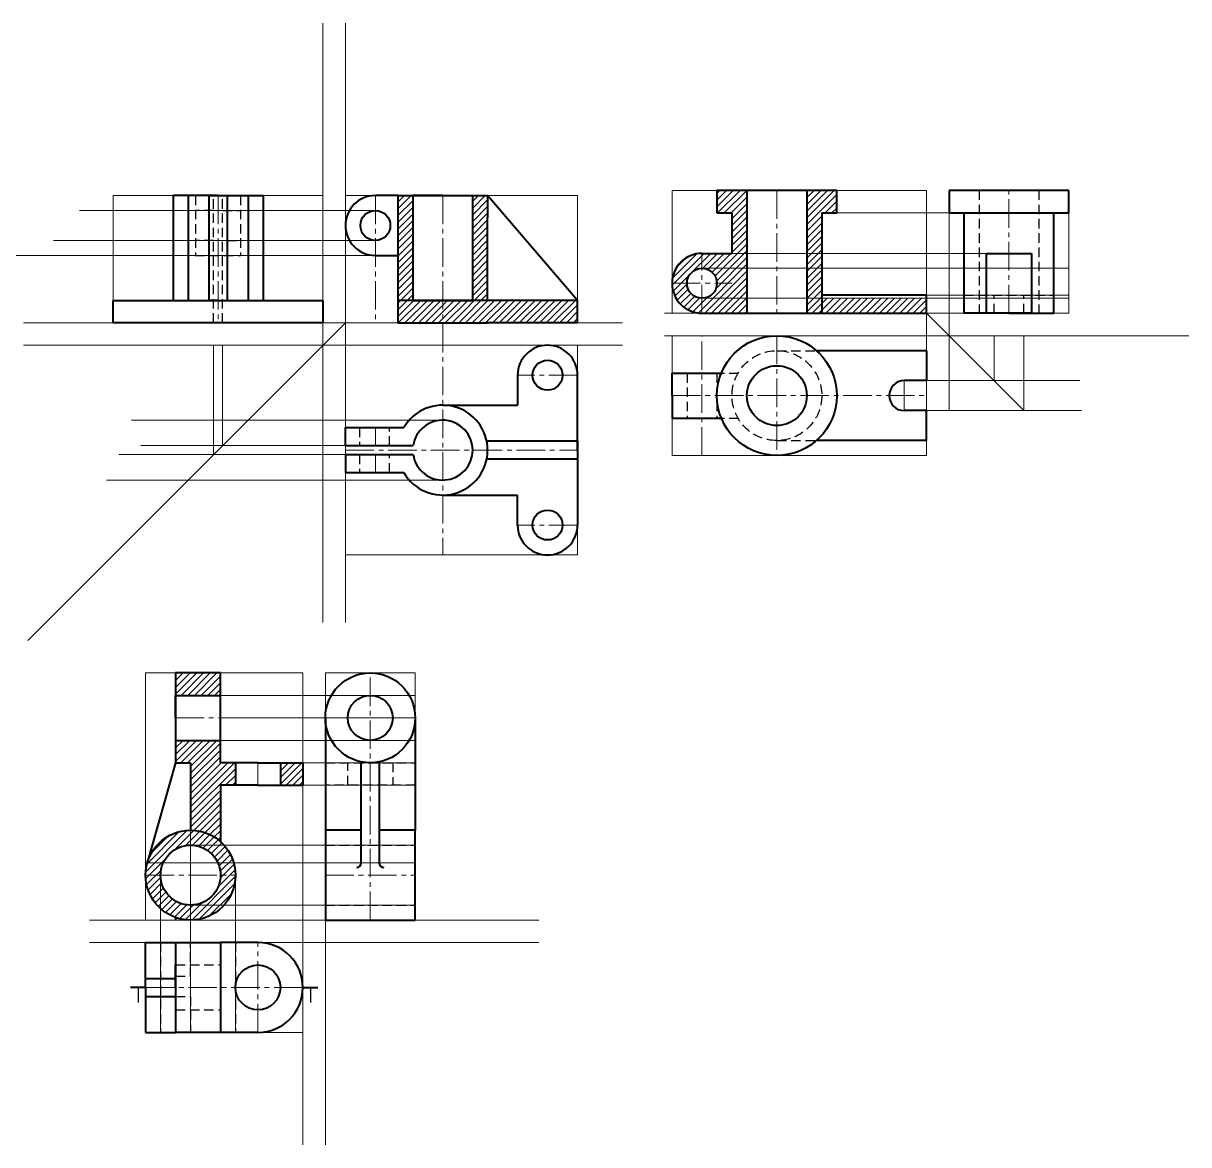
# Model space of a CAD drawing. Header units: millimetres. Extents: x 0 to 7799, y -473 to 358.
# Drawn here: x 4515 to 5293, y -471 to 277 of the extents above; entities that cross this region are included whole.
import ezdxf

# ---------------------------------------------------------------- set-up
doc = ezdxf.new("R2010")
doc.units = ezdxf.units.MM
doc.linetypes.add('CENTER2', pattern=[28.575, 19.05, -3.175, 3.175, -3.175])
doc.linetypes.add('DASHED2', pattern=[9.525, 6.35, -3.175])
for name, color, linetype, lineweight in [('Centre', 1, 'CENTER2', 20), ('Dimension n Hatch', 6, 'Continuous', 20), ('Hidden', 3, 'DASHED2', 30), ('Object', 2, 'Continuous', 40), ('Projection', 5, 'Continuous', 5)]:
    doc.layers.add(name, color=color, linetype=linetype, lineweight=lineweight)
doc.styles.get("Standard").update_dxf_attribs({"font": 'arial.ttf'})
doc.dimstyles.new('ISO-25', dxfattribs={"dimtxt": 2.5, "dimasz": 2.5, "dimexe": 1.25, "dimexo": 0.625, "dimtad": 1, "dimtxsty": 'Standard', "dimcen": 2.5, "dimadec": 0, "dimazin": 0, "dimtfac": 1, "dimtmove": 0, "dimatfit": 3, "dimfxl": 1, "dimarcsym": 0})

msp = doc.modelspace()

# ---------------------------------------------------------------- hatches: boundary and pattern name
at = {"layer": 'Dimension n Hatch'}
h = msp.add_hatch(dxfattribs=at)
h.set_pattern_fill('ANSI31', color=256)
h.set_pattern_definition([(45, (-358.5377, 0), (-2.245064, 2.245064), [])])
h.paths.add_polyline_path([(4997.934, 165.791), (4977.934, 165.791), (4977.934, 150.791), (4997.934, 150.791)])
h.paths.add_polyline_path([(5057.934, 165.791), (5037.934, 165.791), (5037.934, 150.791), (5047.934, 150.791), (5057.934, 150.791)])
h.paths.add_polyline_path([(4997.934, 150.791), (4987.934, 150.791), (4987.934, 123.791), (4997.934, 123.791)])
h.paths.add_polyline_path([(4997.934, 123.791), (4987.934, 123.791), (4987.934, 113.791), (4997.934, 113.791)])
h.paths.add_polyline_path([(4997.934, 113.791), (4987.934, 113.791), (4987.934, 93.791), (4997.934, 93.791)])
h.paths.add_polyline_path([(4997.934, 93.791), (4987.934, 93.791), (4987.934, 83.791), (4997.934, 83.791)])
h.paths.add_polyline_path([(5047.934, 150.791), (5037.934, 150.791), (5037.934, 123.791), (5047.934, 123.791)])
h.paths.add_polyline_path([(5047.934, 123.791), (5037.934, 123.791), (5037.934, 113.791), (5047.934, 113.791)])
h.paths.add_polyline_path([(5047.934, 113.791), (5037.934, 113.791), (5037.934, 93.791), (5047.934, 93.791)])
h.paths.add_polyline_path([(5047.934, 93.791), (5037.934, 93.791), (5037.934, 83.791), (5047.934, 83.791)])
h.paths.add_polyline_path([(5117.934, 93.791), (5047.934, 93.791), (5047.934, 83.791), (5117.934, 83.791)])
h.paths.add_polyline_path([(4987.934, 123.791), (4967.934, 123.791), (4967.934, 113.791), (4987.934, 113.791)])
h.paths.add_polyline_path([(4987.934, 113.791), (4967.934, 113.791, -0.4142136), (4977.934, 103.791), (4987.934, 103.791)])
h.paths.add_polyline_path([(4987.934, 103.791), (4977.934, 103.791, -0.4142136), (4967.934, 93.791), (4987.934, 93.791)])
h.paths.add_polyline_path([(4987.934, 93.791), (4967.934, 93.791), (4967.934, 83.791), (4987.934, 83.791)])
h.paths.add_polyline_path([(4957.934, 103.791), (4947.934, 103.791, 0.4142136), (4967.934, 83.791), (4967.934, 93.791, -0.4142136)])
h.paths.add_polyline_path([(4967.934, 113.791), (4967.934, 123.791, 0.4142136), (4947.934, 103.791), (4957.934, 103.791, -0.4142136)])
h = msp.add_hatch(dxfattribs=at)
h.set_pattern_fill('ANSI31', color=256)
h.set_pattern_definition([(45, (-2313.863, -356.6187), (-2.245064, 2.245064), [])])
h.paths.add_polyline_path([(4646.423, -156.378), (4616.423, -156.378), (4616.423, -171.378), (4646.423, -171.378)])
h.paths.add_polyline_path([(4646.423, -201.378), (4616.423, -201.378), (4616.423, -216.378), (4626.423, -216.378), (4626.423, -261.378, -0.1844831), (4646.423, -269.018), (4646.423, -231.378), (4656.423, -231.378), (4656.423, -216.378), (4646.423, -216.378)])
h.paths.add_polyline_path([(4701.423, -216.378), (4686.423, -216.378), (4686.423, -231.378), (4701.423, -231.378)])
h.paths.add_polyline_path([(4626.423, -261.378, 0.4142136), (4596.423, -291.378), (4606.423, -291.378, -0.4142136), (4626.423, -271.378)])
h.paths.add_polyline_path([(4626.423, -261.378), (4626.423, -271.378, -0.4142136), (4646.423, -291.378), (4656.423, -291.378, 0.4142136)])
h.paths.add_polyline_path([(4656.423, -291.378), (4646.423, -291.378, -0.4142136), (4626.423, -311.378), (4626.423, -321.378, 0.4142136)])
h.paths.add_polyline_path([(4606.423, -291.378), (4596.423, -291.378, 0.4142136), (4626.423, -321.378), (4626.423, -311.378, -0.4142136)])
at = {"layer": 'Projection'}
h = msp.add_hatch(dxfattribs=at)
h.set_pattern_fill('ANSI31', color=256)
h.paths.add_polyline_path([(4774.813, 162.401), (4764.813, 162.401), (4764.813, 92.401), (4774.813, 92.401)])
h.paths.add_polyline_path([(4824.813, 147.401), (4824.813, 162.401), (4814.813, 162.401), (4814.813, 92.401), (4824.813, 92.401)])
h.paths.add_polyline_path([(4794.813, 92.401), (4774.813, 92.401), (4764.813, 92.401), (4764.813, 77.401), (4794.813, 77.401)])
h.paths.add_polyline_path([(4884.813, 92.401), (4824.813, 92.401), (4814.813, 92.401), (4794.813, 92.401), (4794.813, 77.401), (4824.813, 77.401), (4884.813, 77.401)])

# ---------------------------------------------------------------- linework, layer by layer
at = {"layer": 'Centre'}
for p, q in [((5017.934, 165.791), (5017.934, 83.791)), ((5172.934, 83.791), (5172.934, 165.791)), ((4644.813, 162.401), (4644.813, 77.401)), ((4749.813, 162.401), (4749.813, 77.401)), ((4794.813, 162.401), (4794.813, -77.599)), ((4967.934, 83.791), (4967.934, 123.791)), ((4947.934, 103.791), (4987.934, 103.791)), ((4967.934, -11.209), (4967.934, 68.791)), ((5017.934, 68.791), (5017.934, -11.209)), ((4884.813, 42.401), (4844.813, 42.401)), ((5102.934, 38.791), (5102.934, 18.791)), ((4947.934, 28.791), (5117.934, 28.791)), ((4749.813, 7.401), (4749.813, -4.599)), ((4729.813, -7.599), (4884.813, -7.599)), ((4749.813, -10.599), (4749.813, -22.599)), ((4884.813, -57.599), (4844.813, -57.599)), ((4746.423, -321.378), (4746.423, -156.378)), ((4616.423, -186.378), (4646.423, -186.378)), ((4716.423, -186.378), (4776.423, -186.378)), ((4671.423, -231.378), (4671.423, -216.378)), ((4626.423, -321.378), (4626.423, -261.378)), ((4596.423, -291.378), (4656.423, -291.378)), ((4716.423, -291.378), (4776.423, -291.378)), ((4626.423, -396.378), (4626.423, -336.378)), ((4671.423, -396.378), (4671.423, -336.378)), ((4596.423, -366.378), (4701.423, -366.378))]:
    msp.add_line(p, q, dxfattribs=at)
at = {"layer": 'Hidden'}
for p, q in [((5152.934, 165.791), (5152.934, 83.791)), ((5192.934, 165.791), (5192.934, 83.791)), ((4629.813, 162.401), (4629.813, 122.401)), ((4641.813, 77.401), (4641.813, 162.401)), ((4647.813, 77.401), (4647.813, 162.401)), ((4659.813, 162.401), (4659.813, 122.401)), ((4641.813, 152.401), (4629.813, 152.401)), ((4647.813, 152.401), (4659.813, 152.401)), ((4641.813, 132.401), (4629.813, 132.401)), ((4650.813, 132.401), (4659.813, 132.401)), ((4629.469, 122.401), (4659.813, 122.401)), ((5142.934, 95.791), (5202.934, 95.791)), ((5162.934, 83.791), (5162.934, 95.791)), ((5182.934, 83.791), (5182.934, 95.791)), ((5017.934, 58.791), (5117.934, 58.791)), ((4947.934, 43.791), (4991.953, 43.791)), ((4957.934, 43.791), (4957.934, 13.791)), ((4977.934, 43.791), (4977.934, 13.791)), ((4947.934, 13.791), (4991.953, 13.791)), ((4739.322, 7.401), (4739.322, -4.599)), ((4759.322, -4.599), (4759.322, 7.401)), ((5017.934, -1.209), (5117.934, -1.209)), ((4739.322, -10.599), (4739.322, -22.599)), ((4759.322, -22.599), (4759.322, -10.599)), ((4716.423, -216.378), (4776.423, -216.378)), ((4731.423, -231.378), (4731.423, -216.378)), ((4761.423, -216.378), (4761.423, -231.378)), ((4776.423, -231.378), (4716.423, -231.378)), ((4716.423, -271.378), (4776.423, -271.378)), ((4716.423, -311.378), (4776.423, -311.378)), ((4606.423, -336.378), (4606.423, -396.378)), ((4626.423, -358.878), (4626.423, -336.378)), ((4656.423, -336.378), (4656.423, -396.378)), ((4616.423, -351.378), (4646.423, -351.378)), ((4616.423, -358.878), (4626.423, -358.878)), ((4616.423, -372.378), (4626.423, -372.378)), ((4626.423, -372.378), (4626.423, -396.378)), ((4616.423, -381.378), (4646.423, -381.378))]:
    msp.add_line(p, q, dxfattribs=at)
msp.add_circle((5017.934, 28.791), 30, dxfattribs=at)
at = {"layer": 'Object'}
for p, q in [((5017.934, 165.791), (4977.934, 165.791)), ((4977.934, 165.791), (4977.934, 150.791)), ((5017.934, 165.791), (4997.934, 165.791)), ((4997.934, 165.791), (4997.934, 83.791)), ((5057.934, 165.791), (5017.934, 165.791)), ((5037.934, 165.791), (5037.934, 83.791)), ((5057.934, 150.791), (5057.934, 165.791)), ((5212.934, 165.791), (5132.934, 165.791)), ((5132.934, 165.791), (5132.934, 150.791)), ((5172.934, 165.791), (5152.934, 165.791)), ((5212.934, 150.791), (5212.934, 165.791)), ((4644.813, 162.401), (4614.813, 162.401)), ((4614.813, 162.401), (4614.813, 92.401)), ((4644.813, 162.401), (4624.813, 162.401)), ((4624.813, 162.401), (4624.813, 92.401)), ((4638.813, 92.401), (4638.813, 162.401)), ((4638.813, 162.401), (4650.813, 162.401)), ((4644.813, 162.401), (4674.813, 162.401)), ((4644.813, 162.401), (4664.813, 162.401)), ((4650.813, 162.401), (4650.813, 92.401)), ((4664.813, 162.401), (4664.813, 92.401)), ((4674.813, 162.401), (4674.813, 92.401)), ((4764.813, 162.401), (4749.813, 162.401)), ((4764.813, 162.401), (4764.813, 77.401)), ((4764.813, 162.401), (4824.813, 162.401)), ((4794.813, 162.401), (4774.813, 162.401)), ((4774.813, 162.401), (4774.813, 92.401)), ((4814.813, 92.401), (4814.813, 162.401)), ((4824.813, 162.401), (4824.813, 147.401)), ((4884.813, 92.401), (4824.813, 162.401)), ((4977.934, 150.791), (4987.934, 150.791)), ((4987.934, 150.791), (4987.934, 123.791)), ((5047.934, 150.791), (5047.934, 83.791)), ((5047.934, 150.791), (5057.934, 150.791)), ((5132.934, 150.791), (5142.934, 150.791)), ((5142.934, 83.791), (5142.934, 150.791)), ((5142.934, 150.791), (5212.934, 150.791)), ((5202.934, 83.791), (5202.934, 150.791)), ((4824.813, 92.401), (4824.813, 147.401)), ((4749.813, 122.401), (4764.813, 122.401)), ((4967.934, 123.791), (4987.934, 123.791)), ((5157.934, 83.791), (5157.934, 123.791)), ((5157.934, 123.791), (5187.934, 123.791)), ((5187.934, 123.791), (5187.934, 83.791)), ((5117.934, 95.791), (5047.934, 95.791)), ((5117.934, 83.791), (5117.934, 95.791)), ((4574.813, 77.401), (4574.813, 92.401)), ((4574.813, 92.401), (4714.813, 92.401)), ((4644.813, 92.401), (4638.813, 92.401)), ((4714.813, 92.401), (4714.813, 77.401)), ((4824.813, 92.401), (4764.813, 92.401)), ((4774.813, 92.401), (4814.813, 92.401)), ((4884.813, 92.401), (4824.813, 92.401)), ((4884.813, 77.401), (4884.813, 92.401)), ((4967.934, 83.791), (4987.934, 83.791)), ((4987.934, 83.791), (5117.934, 83.791)), ((5172.934, 83.791), (5142.934, 83.791)), ((5172.934, 83.791), (5157.934, 83.791)), ((5187.934, 83.791), (5172.934, 83.791)), ((5172.934, 83.791), (5202.934, 83.791)), ((4714.813, 77.401), (4574.813, 77.401)), ((4764.813, 77.401), (4824.813, 77.401)), ((4884.813, 77.401), (4824.813, 77.401)), ((5117.934, 58.791), (5044.392, 58.791)), ((5117.934, 58.791), (5117.934, 38.791)), ((4844.813, 42.401), (4844.813, 22.401)), ((4884.813, -7.599), (4884.813, 42.401)), ((4947.934, 28.791), (4947.934, 43.791)), ((4947.934, 43.791), (4980.853, 43.791)), ((5117.934, 38.791), (5102.934, 38.791)), ((4947.934, 28.791), (4947.934, 13.791)), ((4794.813, 22.401), (4844.813, 22.401)), ((5117.934, 18.791), (5102.934, 18.791)), ((5117.934, -1.209), (5117.934, 18.791)), ((4947.934, 13.791), (4980.853, 13.791)), ((4729.813, -4.599), (4729.813, 7.401)), ((4729.813, 7.401), (4768.832, 7.401)), ((4729.813, -4.599), (4775.039, -4.599)), ((4884.813, -1.599), (4824.206, -1.599)), ((4884.813, -7.599), (4884.813, -1.599)), ((4884.813, -1.599), (4884.813, -13.599)), ((4884.813, -7.599), (4884.813, -57.599)), ((5117.934, -1.209), (5044.392, -1.209)), ((4729.813, -10.599), (4775.039, -10.599)), ((4729.813, -10.599), (4729.813, -22.599)), ((4884.813, -13.599), (4824.206, -13.599)), ((4729.813, -22.599), (4768.832, -22.599)), ((4794.813, -37.599), (4844.813, -37.599)), ((4844.813, -57.599), (4844.813, -37.599)), ((4646.423, -156.378), (4616.423, -156.378)), ((4616.423, -156.378), (4616.423, -216.378)), ((4646.423, -216.378), (4646.423, -156.378)), ((4616.423, -186.378), (4616.423, -171.378)), ((4616.423, -171.378), (4646.423, -171.378)), ((4616.423, -186.378), (4616.423, -201.378)), ((4716.423, -186.378), (4716.423, -261.378)), ((4776.423, -186.378), (4776.423, -261.378)), ((4616.423, -201.378), (4646.423, -201.378)), ((4616.423, -216.378), (4597.551, -283.228)), ((4616.423, -216.378), (4626.423, -216.378)), ((4626.423, -216.378), (4626.423, -261.378)), ((4671.423, -216.378), (4646.423, -216.378)), ((4671.423, -216.378), (4656.423, -216.378)), ((4656.423, -216.378), (4656.423, -231.378)), ((4671.423, -216.378), (4701.423, -216.378)), ((4671.423, -216.378), (4686.423, -216.378)), ((4686.423, -216.378), (4686.423, -231.378)), ((4701.423, -216.378), (4701.423, -231.378)), ((4740.423, -283.228), (4740.423, -215.772)), ((4752.423, -215.772), (4752.423, -283.228)), ((4776.423, -216.378), (4776.423, -231.378)), ((4671.423, -231.378), (4646.423, -231.378)), ((4646.423, -231.378), (4646.423, -269.018)), ((4671.423, -231.378), (4701.423, -231.378)), ((4716.423, -261.378), (4716.423, -321.378)), ((4740.423, -261.378), (4716.423, -261.378)), ((4776.423, -261.378), (4752.423, -261.378)), ((4776.423, -321.378), (4776.423, -261.378)), ((4737.423, -286.228), (4737.423, -286.228)), ((4740.423, -283.228), (4740.423, -283.228)), ((4752.423, -283.228), (4752.423, -283.228)), ((4755.423, -286.228), (4755.423, -286.228)), ((4616.423, -319.663), (4616.423, -321.378)), ((4716.423, -321.378), (4776.423, -321.378)), ((4596.423, -360.378), (4596.423, -336.378)), ((4596.423, -336.378), (4616.423, -336.378)), ((4616.423, -336.378), (4616.423, -396.378)), ((4616.423, -336.378), (4646.423, -336.378)), ((4671.423, -336.378), (4646.423, -336.378)), ((4646.423, -336.378), (4646.423, -396.378)), ((4616.423, -366.378), (4616.423, -351.378)), ((4596.423, -366.378), (4596.423, -360.378)), ((4596.423, -360.378), (4616.423, -360.378)), ((4596.423, -366.378), (4586.423, -366.378)), ((4596.423, -366.378), (4596.423, -372.378)), ((4596.423, -372.378), (4616.423, -372.378)), ((4596.423, -372.378), (4596.423, -396.378)), ((4616.423, -366.378), (4616.423, -381.378)), ((4701.423, -366.378), (4711.423, -366.378)), ((4596.423, -396.378), (4616.423, -396.378)), ((4646.423, -396.378), (4616.423, -396.378)), ((4671.423, -396.378), (4646.423, -396.378))]:
    msp.add_line(p, q, dxfattribs=at)
for centre, radius in [((4749.813, 142.401), 10), ((4967.934, 103.791), 10), ((5017.934, 28.791), 40), ((4864.813, 42.401), 10), ((5017.934, 28.791), 20), ((4864.813, -57.599), 10), ((4746.423, -186.378), 30), ((4746.423, -186.378), 15), ((4626.423, -291.378), 30), ((4626.423, -291.378), 20), ((4671.423, -366.378), 15)]:
    msp.add_circle(centre, radius, dxfattribs=at)
for centre, radius, start, end in [((4749.813, 142.401), 20, 90, 270), ((4967.934, 103.791), 20, 90, 270), ((4864.813, 42.401), 20, 0, 180), ((5102.934, 28.791), 10, 90, 270), ((4794.813, -7.599), 30, 210, 150), ((4794.813, -7.599), 20, 188.626927, 171.373073), ((4864.813, -57.599), 20, 180, 0), ((4737.423, -283.228), 3, 270, 0), ((4755.423, -283.228), 3, 180, 270), ((4671.423, -366.378), 30, 270, 90)]:
    msp.add_arc(centre, radius, start, end, dxfattribs=at)
at = {"layer": 'Projection'}
for p, q in [((4714.813, 277.401), (4714.813, -122.599)), ((4729.813, 277.401), (4729.813, -122.599)), ((4947.934, 83.791), (4947.934, 165.791)), ((4947.934, 165.791), (5117.934, 165.791)), ((5117.934, 83.791), (5117.934, 165.791)), ((5117.934, 165.791), (5117.934, -11.209)), ((5132.934, 165.791), (5132.934, 18.791)), ((5212.934, 165.791), (5132.934, 165.791)), ((5212.934, 83.791), (5212.934, 165.791)), ((4574.813, 77.401), (4574.813, 162.401)), ((4574.813, 162.401), (4714.813, 162.401)), ((4874.813, 162.401), (4729.813, 162.401)), ((4884.813, 162.401), (4729.813, 162.401)), ((4884.813, 77.401), (4884.813, 162.401)), ((4749.813, 152.401), (4552.35, 152.401)), ((5057.934, 150.791), (5212.934, 150.791)), ((4749.813, 132.401), (4534.826, 132.401)), ((4749.813, 122.401), (4509.124, 122.401)), ((4987.934, 123.791), (5157.934, 123.791)), ((4967.934, 113.791), (5212.934, 113.791)), ((4967.934, 93.791), (5212.934, 93.791)), ((5117.934, 95.791), (5212.934, 95.791)), ((4942.934, 83.791), (5212.934, 83.791)), ((5117.934, 83.791), (4947.934, 83.791)), ((5117.934, 83.791), (5132.934, 68.791)), ((5132.934, 83.791), (5212.934, 83.791)), ((4514.813, 77.401), (4914.813, 77.401)), ((4729.813, 77.401), (4517.681, -134.731)), ((4714.813, 77.401), (4574.813, 77.401)), ((4714.813, 77.401), (4614.813, 77.401)), ((4729.813, 77.401), (4874.813, 77.401)), ((4729.813, 77.401), (4884.813, 77.401)), ((4914.813, 62.401), (4514.813, 62.401)), ((4641.813, -10.599), (4641.813, 62.401)), ((4647.813, -4.599), (4647.813, 62.401)), ((4729.813, 62.401), (4729.813, -77.599)), ((4884.813, -77.599), (4884.813, 62.401)), ((4942.934, 68.791), (5292.934, 68.791)), ((4947.934, 68.791), (4947.934, -11.209)), ((5132.934, 68.791), (5132.934, 68.791)), ((5132.934, 68.791), (5182.934, 18.791)), ((5162.934, 38.791), (5162.934, 68.791)), ((5182.934, 18.791), (5182.934, 68.791)), ((5117.934, 38.791), (5220.204, 38.791)), ((5117.934, 18.791), (5221.4, 18.791)), ((4794.813, 12.401), (4587.008, 12.401)), ((4729.813, -4.599), (4593.238, -4.599)), ((4729.813, -10.599), (4578.441, -10.599)), ((4947.934, -11.209), (5117.934, -11.209)), ((4794.813, -27.599), (4570.263, -27.599)), ((4729.813, -77.599), (4884.813, -77.599)), ((4596.423, -321.378), (4596.423, -156.378)), ((4596.423, -156.378), (4701.423, -156.378)), ((4701.423, -156.378), (4701.423, -171.378)), ((4776.423, -156.378), (4716.423, -156.378)), ((4716.423, -156.378), (4716.423, -171.378)), ((4776.423, -321.378), (4776.423, -156.378)), ((4646.423, -171.378), (4776.423, -171.378)), ((4701.423, -321.378), (4701.423, -171.378)), ((4701.423, -171.378), (4701.423, -471.378)), ((4716.423, -171.378), (4716.423, -471.378)), ((4646.423, -186.378), (4776.423, -186.378)), ((4646.423, -201.378), (4776.423, -201.378)), ((4701.423, -216.378), (4776.423, -216.378)), ((4701.423, -231.378), (4776.423, -231.378)), ((4626.423, -261.378), (4626.423, -396.378)), ((4626.423, -271.378), (4776.423, -271.378)), ((4597.551, -283.228), (4776.423, -283.228)), ((4606.423, -291.378), (4606.423, -396.378)), ((4656.423, -291.378), (4656.423, -396.378)), ((4626.423, -311.378), (4776.423, -311.378)), ((4558.923, -321.378), (4858.923, -321.378)), ((4701.423, -321.378), (4596.423, -321.378)), ((4708.923, -321.378), (4701.423, -321.378)), ((4716.423, -321.378), (4776.423, -321.378)), ((4558.923, -336.378), (4858.923, -336.378)), ((4596.423, -336.378), (4596.423, -396.378)), ((4596.423, -396.378), (4701.423, -396.378))]:
    msp.add_line(p, q, dxfattribs=at)

# ---------------------------------------------------------------- leaders
at = {"layer": 'Object'}
for points in [[(4591.423, -366.378), (4591.423, -376.378)], [(4706.423, -366.378), (4706.423, -376.378)]]:
    msp.add_leader(points, dimstyle='ISO-25', dxfattribs=at)

doc.saveas('drawing.dxf')
